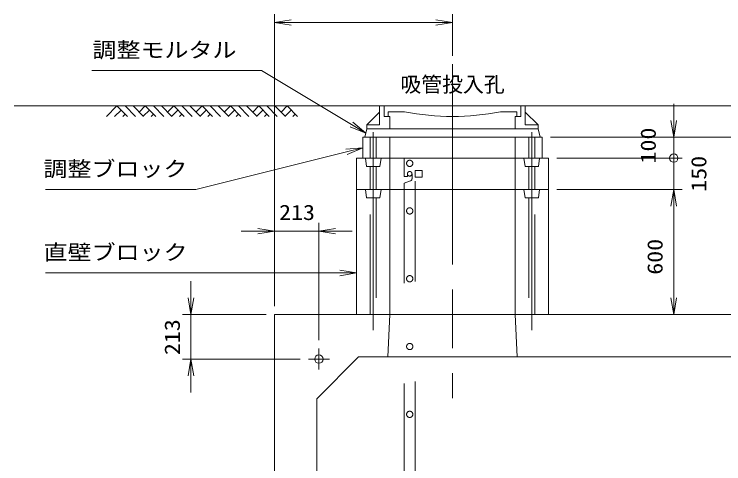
# Model space of a CAD drawing. Units: millimetres at full size. Extents: x -75200 to -41600, y 0 to 23760.
# Drawn here: x -55650 to -52250, y 8795 to 10950 of the extents above; entities that cross this region are included whole.
import ezdxf
from ezdxf.enums import TextEntityAlignment as Align

# ---------------------------------------------------------------- set-up
doc = ezdxf.new("R2010")
doc.units = ezdxf.units.MM
doc.header["$LTSCALE"] = 80.0044
doc.linetypes.add('CHAIN', pattern=[18.5, 12, -1.5, 3.5, -1.5])
doc.linetypes.add('DASHED_SPACED', pattern=[12, 6, -6])
for name, color, linetype, lineweight in [('0_2', 4, 'Continuous', 13), ('FRP', 4, 'DASHED_SPACED', 13), ('寸法', 6, 'Continuous', 13), ('文字', 2, 'Continuous', 13), ('ﾊｯﾁﾝｸﾞ', 4, 'Continuous', 9)]:
    doc.layers.add(name, color=color, linetype=linetype, lineweight=lineweight)
doc.styles.add('ＭＳ ゴシック', font='')
doc.styles.get('ＭＳ ゴシック').set_extended_font_data('MS Gothic')

# ---------------------------------------------------------------- blocks, each defined once
blk = doc.blocks.new('open_arrow')
at = {"color": 0, "linetype": 'Continuous', "lineweight": -2}
blk.add_lwpolyline([(7.5, 1.25), (0, 0), (7.5, -1.25)], dxfattribs=at)
blk = doc.blocks.new('dimension_origin')
at = {"color": 0, "linetype": 'Continuous', "lineweight": -2}
blk.add_circle((0, 0), 1.25, dxfattribs=at)

msp = doc.modelspace()

# ---------------------------------------------------------------- linework, layer by layer
at = {"layer": '0_2', "color": 2, "linetype": 'CHAIN'}
for p, q in [((-53550, 10710), (-53550, 9110)), ((-53930, 10385), (-53930, 9435)), ((-53170, 10385), (-53170, 9435)), ((-54190, 9347), (-54190, 9247)), ((-54240, 9297), (-54140, 9297))]:
    msp.add_line(p, q, dxfattribs=at)
at = {"layer": '0_2'}
for p, q in [((-49550, 10510), (-55650, 10510)), ((-53899, 10510), (-53201, 10510)), ((-53899, 10420), (-53899, 10510)), ((-53877, 10460), (-53877, 10510)), ((-53223, 10460), (-53223, 10510)), ((-53201, 10420), (-53201, 10510)), ((-53960, 10420), (-53899, 10481)), ((-53858.5, 10482), (-53780, 10482)), ((-53858.5, 10460), (-53858.5, 10482)), ((-53320, 10482), (-53241.5, 10482)), ((-53241.5, 10460), (-53241.5, 10482)), ((-53201, 10481), (-53140, 10420)), ((-53877, 10460), (-53850, 10460)), ((-53850, 10400), (-53850, 10460)), ((-53250, 10460), (-53223, 10460)), ((-53250, 10400), (-53250, 10460)), ((-53960, 10400), (-53960, 10420)), ((-53960, 10420), (-53899, 10420)), ((-53140, 10420), (-53201, 10420)), ((-53140, 10400), (-53140, 10420)), ((-53960, 10400), (-53140, 10400)), ((-53960, 10360), (-53140, 10360))]:
    msp.add_line(p, q, dxfattribs=at)
msp.add_lwpolyline([(-53960, 10400), (-53140, 10400), (-53130, 10360), (-53970, 10360)], close=True, dxfattribs=at)
at = {"layer": '0_2', "color": 3}
for points in [[(-53980, 10260), (-53120, 10260), (-53120, 10360), (-53980, 10360)], [(-53850, 10110), (-53250, 10110), (-53250, 10360), (-53850, 10360)], [(-53850, 10260), (-53250, 10260), (-53250, 10360), (-53850, 10360)], [(-54010, 10110), (-53090, 10110), (-53090, 10260), (-54010, 10260)], [(-54010, 9510), (-53090, 9510), (-53090, 10110), (-54010, 10110)], [(-53850, 9510), (-53250, 9510), (-53250, 10110), (-53850, 10110)], [(-54403, 7054), (-50797, 7054), (-50797, 9510), (-54403, 9510)], [(-53860, 9307), (-53240, 9307), (-53250, 9510), (-53850, 9510)], [(-54000, 7257), (-51200, 7257), (-51000, 7457), (-51000, 9107), (-51200, 9307), (-54000, 9307), (-54200, 9107), (-54200, 7457)]]:
    msp.add_lwpolyline(points, close=True, dxfattribs=at)
at = {"layer": '0_2', "linetype": 'DASHED_SPACED'}
for points in [[(-53915, 10260), (-53945, 10260), (-53945, 10360), (-53915, 10360)], [(-53185, 10260), (-53155, 10260), (-53155, 10360), (-53185, 10360)], [(-53897.5, 10220), (-53962.5, 10220), (-53967.5, 10260), (-53892.5, 10260)], [(-53202.5, 10220), (-53137.5, 10220), (-53132.5, 10260), (-53207.5, 10260)], [(-53915, 10110), (-53945, 10110), (-53945, 10220), (-53915, 10220)], [(-53185, 10110), (-53155, 10110), (-53155, 10220), (-53185, 10220)], [(-53897.5, 10070), (-53962.5, 10070), (-53967.5, 10110), (-53892.5, 10110)], [(-53202.5, 10070), (-53137.5, 10070), (-53132.5, 10110), (-53207.5, 10110)], [(-53915, 9510), (-53945, 9510), (-53945, 10070), (-53915, 10070)], [(-53185, 9510), (-53155, 9510), (-53155, 10070), (-53185, 10070)]]:
    msp.add_lwpolyline(points, close=True, dxfattribs=at)
at = {"layer": '0_2', "color": 3}
msp.add_lwpolyline([(-53850, 10360), (-53250, 10360), (-53850, 10360)], dxfattribs=at)
msp.add_circle((-54190, 9297), 20, dxfattribs=at)
at = {"layer": '0_2'}
msp.add_arc((-53550, 11673.27), 1213.27, 259.07231, 280.92769, dxfattribs=at)
at = {"layer": 'FRP'}
for p, q in [((-53744, 10185), (-53744, 10160.91)), ((-53750.46, 10151.56), (-53781, 10140))]:
    msp.add_line(p, q, dxfattribs=at)
msp.add_lwpolyline([(-53781, 10140), (-53781, 6789), (-53729, 6789), (-53729, 10260), (-53781, 10260), (-53781, 10172), (-53766, 10172), (-53766, 10185)], dxfattribs=at)
msp.add_lwpolyline([(-53729, 10169), (-53695, 10169), (-53695, 10201), (-53729, 10201)], close=True, dxfattribs=at)
for centre, radius in [((-53755, 10235), 15), ((-53755, 10185), 11), ((-53755, 10007), 15), ((-53755, 9682), 15), ((-53755, 9357), 15), ((-53755, 9032), 15)]:
    msp.add_circle(centre, radius, dxfattribs=at)
for centre, radius, start, end in [((-53755, 10185), 11, 90, 180), ((-53755, 10185), 11, 0, 90), ((-53754, 10160.91), 10, 290.72556, 0)]:
    msp.add_arc(centre, radius, start, end, dxfattribs=at)
at = {"layer": '寸法'}
for p, q in [((-54403, 9550), (-54403, 10950)), ((-53550, 10750), (-53550, 10950)), ((-54403, 10910), (-53550, 10910)), ((-53050, 10510), (-52050, 10510)), ((-52490, 10180), (-52490, 10520)), ((-53080, 10360), (-52450, 10360)), ((-53050, 10360), (-52050, 10360)), ((-53050, 10360), (-52050, 10360)), ((-52490, 10340), (-52490, 9950)), ((-53050, 10260), (-52450, 10260)), ((-53050, 10260), (-52450, 10260)), ((-53050, 10110), (-52450, 10110)), ((-53050, 10110), (-52450, 10110)), ((-52490, 10110), (-52490, 9510)), ((-54403, 9550), (-54403, 9950)), ((-54190, 9387), (-54190, 9950)), ((-54563, 9910), (-54030, 9910)), ((-54803, 9670), (-54803, 9137)), ((-54443, 9510), (-54843, 9510)), ((-53050, 9510), (-52050, 9510)), ((-53050, 9510), (-52450, 9510)), ((-54280, 9297), (-54843, 9297))]:
    msp.add_line(p, q, dxfattribs=at)
for points in [[(-53965, 10380), (-54033.6, 10421.16), (-54465, 10680), (-55278.33, 10680)], [(-53980, 10310), (-54057.61, 10290.6), (-54780, 10110), (-55500, 10110)], [(-54010, 9710), (-54090, 9710), (-54779.33, 9710), (-55499.33, 9710)]]:
    msp.add_lwpolyline(points, dxfattribs=at)
at = {"layer": 'ﾊｯﾁﾝｸﾞ'}
for p, q in [((-55207.65, 10460), (-55157.65, 10510)), ((-55157.65, 10510), (-55107.65, 10460)), ((-55118.76, 10510), (-55068.76, 10460)), ((-55079.87, 10510), (-55029.87, 10460)), ((-55050.82, 10480.95), (-55021.76, 10510)), ((-55021.76, 10510), (-54971.76, 10460)), ((-54982.87, 10510), (-54932.87, 10460)), ((-54943.98, 10510), (-54893.98, 10460)), ((-54914.93, 10480.95), (-54885.88, 10510)), ((-54885.88, 10510), (-54835.88, 10460)), ((-54846.99, 10510), (-54796.99, 10460)), ((-54808.1, 10510), (-54758.1, 10460)), ((-54779.05, 10480.95), (-54750, 10510)), ((-54750, 10510), (-54700, 10460)), ((-54711.11, 10510), (-54661.11, 10460)), ((-54672.22, 10510), (-54622.22, 10460)), ((-54643.17, 10480.95), (-54614.12, 10510)), ((-54614.12, 10510), (-54564.12, 10460)), ((-54575.23, 10510), (-54525.23, 10460)), ((-54536.34, 10510), (-54486.34, 10460)), ((-54507.29, 10480.95), (-54478.24, 10510)), ((-54478.24, 10510), (-54428.24, 10460)), ((-54439.35, 10510), (-54389.35, 10460)), ((-54400.46, 10510), (-54350.46, 10460)), ((-54371.41, 10480.95), (-54342.35, 10510)), ((-54342.35, 10510), (-54292.35, 10460)), ((-55168.76, 10460), (-55138.2, 10490.56)), ((-55031.37, 10461.5), (-55002.32, 10490.56)), ((-54895.49, 10461.5), (-54866.44, 10490.56)), ((-54759.61, 10461.5), (-54730.56, 10490.56)), ((-54623.72, 10461.5), (-54594.67, 10490.56)), ((-54487.84, 10461.5), (-54458.79, 10490.56)), ((-54351.96, 10461.5), (-54322.91, 10490.56)), ((-55129.87, 10460), (-55118.76, 10471.11)), ((-54993.98, 10460), (-54982.87, 10471.11)), ((-54858.1, 10460), (-54846.99, 10471.11)), ((-54722.22, 10460), (-54711.11, 10471.11)), ((-54586.34, 10460), (-54575.23, 10471.11)), ((-54450.46, 10460), (-54439.35, 10471.11)), ((-54314.57, 10460), (-54303.46, 10471.11))]:
    msp.add_line(p, q, dxfattribs=at)

# ---------------------------------------------------------------- block references
at = {"layer": '寸法', "xscale": 10.7, "yscale": 10.7}
for p in [(-54403, 10910), (-54190, 9910)]:
    msp.add_blockref('open_arrow', p, dxfattribs=at)
at = {"layer": '寸法'}
for name, p, xscale, yscale, rotation in [('open_arrow', (-53550, 10910), 10.7, 10.7, 180), ('open_arrow', (-52490, 10360), 10.7, 10.7, 90), ('open_arrow', (-53965, 10380), 10.7, 10.7, 149), ('open_arrow', (-53980, 10310), 10.7, 10.7, 194), ('dimension_origin', (-52490, 10260), 16, 16, 90), ('dimension_origin', (-52490, 10260), 16, 16, 270), ('open_arrow', (-52490, 10110), 10.7, 10.7, 270), ('open_arrow', (-52490, 10110), 10.7, 10.7, 270), ('open_arrow', (-54403, 9910), 10.7, 10.7, 180), ('open_arrow', (-54010, 9710), 10.7, 10.7, 180), ('open_arrow', (-54803, 9510), 10.7, 10.7, 90), ('open_arrow', (-52490, 9510), 10.7, 10.7, 90), ('open_arrow', (-54803, 9297), 10.7, 10.7, 270)]:
    msp.add_blockref(name, p, dxfattribs=dict(at, xscale=xscale, yscale=yscale, rotation=rotation))

# ---------------------------------------------------------------- texts
at = {"layer": '寸法', "style": 'ＭＳ ゴシック', "width": 1.15}
for s, p in [('調整モルタル', (-54585, 10720)), ('調整ブロック', (-54820, 10150)), ('直壁ブロック', (-54819.33, 9750))]:
    msp.add_text(s, height=73.31, dxfattribs=at).set_placement(p, align=Align.BOTTOM_RIGHT)
for s, p in [('100', (-52612.41, 10320.42)), ('150', (-52370.06, 10185)), ('600', (-52580, 9787.11)), ('213', (-54893, 9402))]:
    msp.add_text(s, height=73.31, rotation=90, dxfattribs=at).set_placement(p, align=Align.MIDDLE_CENTER)
msp.add_text('213', height=73.31, dxfattribs=at).set_placement((-54295, 10000), align=Align.MIDDLE_CENTER)
at = {"layer": '文字', "style": 'ＭＳ ゴシック'}
msp.add_text('吸管投入孔', height=73.31, dxfattribs=at).set_placement((-53550, 10650), align=Align.TOP_CENTER)

doc.saveas('drawing.dxf')
